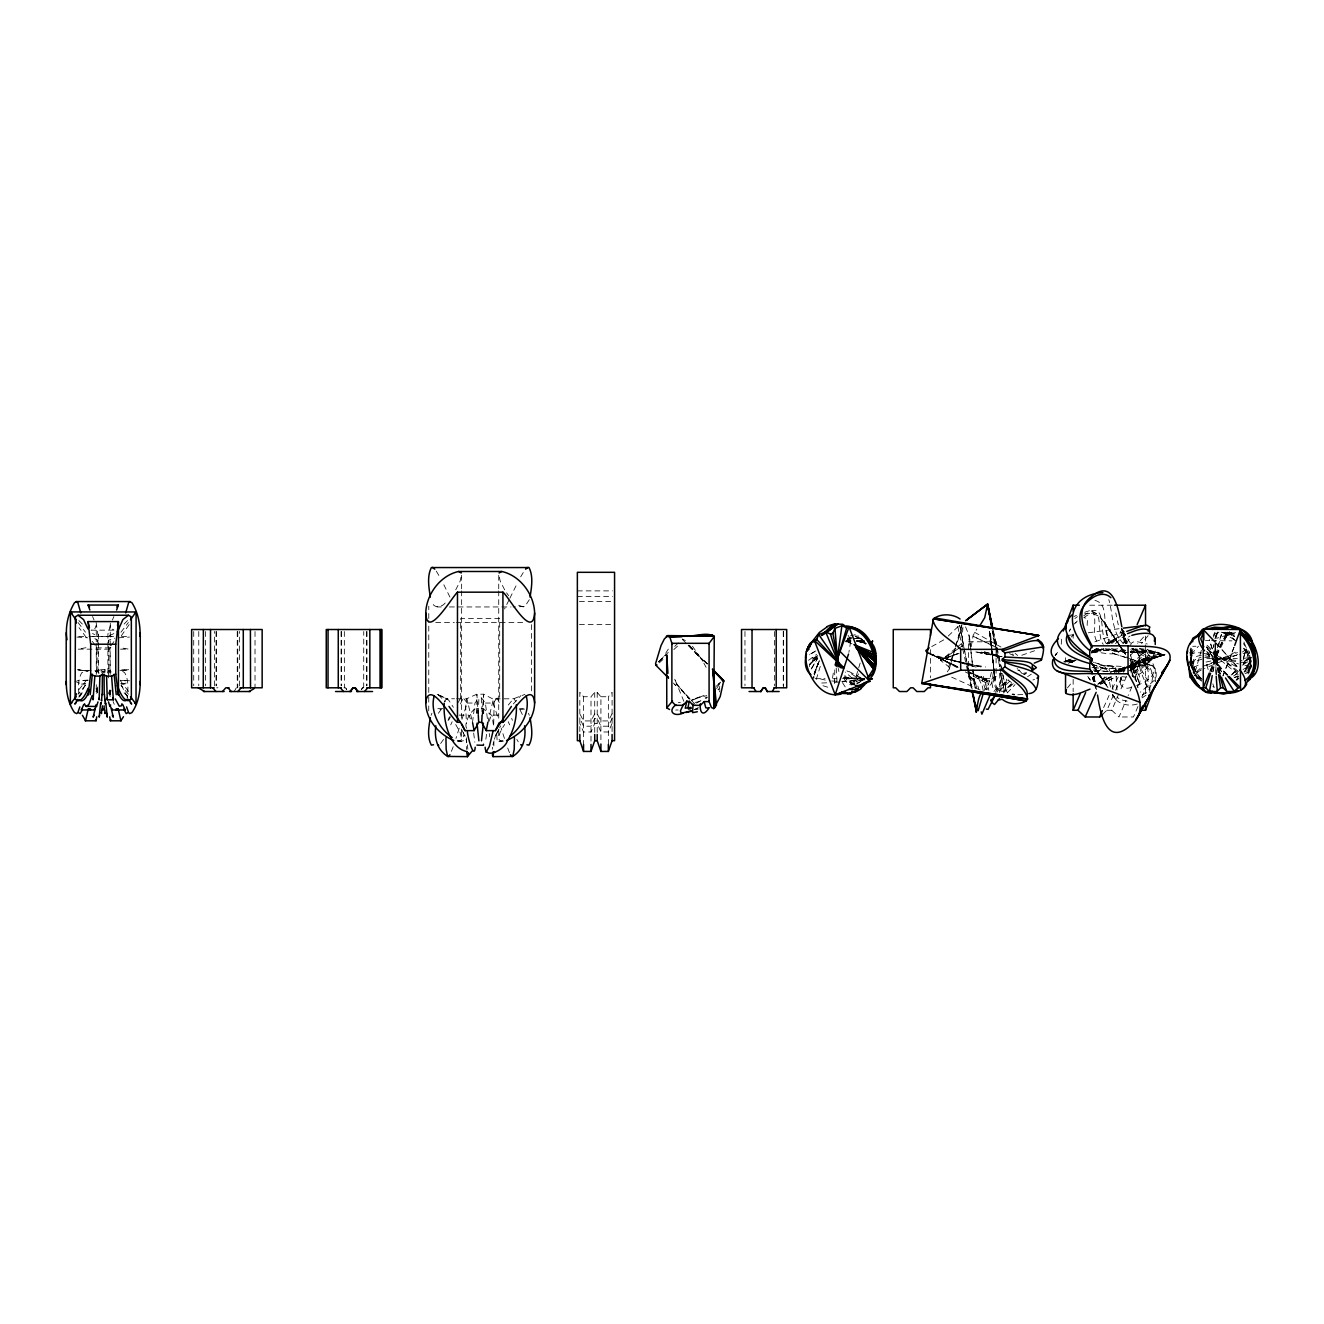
<?xml version="1.0" encoding="UTF-8"?>
<svg xmlns="http://www.w3.org/2000/svg" width="1324" height="1324" viewBox="0 0 1324 1324"><rect width="100%" height="100%" fill="white"/><g stroke="black" fill="none" stroke-linecap="round" stroke-linejoin="round"><path stroke-width="0.75" stroke-dasharray="5 3.75" d="M110.173 674.479L110.19 647.899M110.19 645.847L110.306 622.495M214.372 685.832L214.372 631.416M239.429 685.898L239.429 631.465M363.703 687.801L363.752 631.515M428.744 710.889L428.761 694.455M428.761 692.402L428.777 620.526M428.777 618.473L428.777 606.144M1191.6 665.989L1191.6 659.782M493.918 740.927L493.802 749.401M809.378 666.667L809.378 664.764L816.676 656.77M812.224 661.95L813.184 658.458L809.411 654.668M466.495 737.782L466.578 749.401M1156.017 677.176C1158.45 661.024 1140.278 662.265 1129.802 660.13M1218.229 672.675L1215.449 647.8M1215.746 640.7L1215.912 669.017M1215.399 651.391L1215.498 645.301M483.69 713.785L483.574 694.19L476.822 694.19L466.677 698.758L465.684 706.685L466.429 723.616M1116.331 672.509L1114.974 666.502L1101.237 665.409L1095.461 669.447M1249.955 655.81L1249.31 661.371L1245.073 669.911M1191.153 648.429L1190.541 666.022M836.205 667.991L837.099 683.267M1061.236 644.225L1061.716 638.118M478.345 713.255L478.891 697.963L481.489 697.963L485.395 703.044L487.877 722.391M492.561 749.218L492.627 747.232M102.709 672.807L102.776 670.871L105.076 672.311M476.971 713.239L477.319 708.654L483.061 708.654L492.114 715.655L493.488 725.42M1244.974 671.88L1249.36 665.36L1250.601 659.799L1244.692 649.439M947.223 671.847L949.258 669.05L955.001 648.528M1131.457 687.123C1125.152 690.466 1117.804 685.832 1120.7 678.616L1120.534 682.274L1120.7 677.259M1215.432 643.712L1216.226 676.117M1116.132 676.25L1117.059 690.731M1201.348 678.649C1194.943 673.684 1187.628 658.392 1201.017 657.565M466.743 728.349C462.01 722.06 478.94 698.178 478.014 714.298M482.085 715.324L483.574 694.19L494.183 699.651L493.67 726.297M1190.739 665.144L1191.219 656.936L1190.028 666.121M1120.7 678.616L1120.567 681.082L1120.948 676.167L1121.709 680.304L1127.287 679.973M503.203 741.39C493.736 741.39 502.11 728.382 504.659 724.493M482.383 714.298L483.061 708.654L483.409 713.239M126.972 700.71C127.683 691.492 129.504 681.264 124.737 672.807L122.669 671.351M850.637 641.594L848.883 652.384M1126.625 667.015L1165.335 654.619L1161.247 654.238C1127.154 642.967 1139.65 672.873 1149.795 690.598M472.519 722.391L474.985 703.044L478.891 697.963M1189.945 662.827L1193.586 645.947M485.858 739.255L486.719 733.082M832.498 678.004L833.872 669.745M834.799 669.812L834.468 684.078M1130.564 645.417C1131.54 638.35 1142.562 643.381 1147.196 643.944M1120.7 679.51L1120.468 681.066L1121.494 676.266M993.348 672.294L991.759 683.002L986.794 689.804M1190.359 665.293L1191.964 655.082L1190.011 664.764M1250.981 657.846L1247.241 673.105M102.709 671.251L101.369 672.311M1155.24 651.06C1151.781 661.818 1141.42 669.348 1131.805 674.611M101.071 671.285C101.6 667.031 108.502 671.02 111.001 671.351M1139.633 648.826C1146.7 650.067 1154.098 658.21 1146.435 664.118M1149.861 657.614C1151.648 667.677 1141.156 673.32 1133.774 677.358M1087.153 625.441L1087.534 618.44L1084.24 617.778M1132.285 648.777C1154.71 655.099 1165.732 676.117 1136.654 685.352M1155.24 668.504L1155.24 681.579C1153.469 667.428 1114.742 639.045 1155.802 652.153L1135.131 648.81M1212.834 671.963L1214.621 661.603M1215.515 657.664L1215.78 656.125M1214.042 664.913L1218.08 644.656L1222.002 633.038M1212.933 671.698L1221.258 634.56M96.768 693.462L97.678 688.314M1149.513 690.085L1148.653 682.505L1138.061 663.821M1250.601 659.799L1244.13 672.377M1216.177 636.695L1216.839 633.319M1251.329 660.875L1248.4 672.278M1215.912 638.416L1217.451 632.442L1215.399 636.496M104.116 672.278L104.91 669.63L105.374 671.285M487.795 722.689L493.422 698.89L513.96 698.758L515.897 701.703M107.906 673.237L107.906 634.097L110.306 625.474L111.448 628.486L113.914 630.009M1250.137 659.848L1250.021 657.349L1249.062 663.787L1244.08 671.93M1214.886 638.913L1217.435 631.73M1250.965 664.019L1249.095 671.93M496.814 734.886L497.112 740.828L501.796 741.473M1139.732 655.347L1139.534 656.323L1136.373 649.753M96.139 622.495L98.092 636.116L92.548 633.567M492.975 744.849L493.571 742.168M1190.144 655.347L1192.328 646.89M1201.348 650.266L1194.728 673.386L1201.795 667.081M109.644 689.986L110.041 697.367M1243.219 659.948L1246.099 648.926M1006.703 679.063C1005.545 683.697 1003.311 690.946 1009.169 693.329M971.187 646.824L973.256 635.139L976.88 628.999M461.646 730.517L461.298 740.083L457.177 741.39M488.937 721.53L491.469 715.126L499.231 715.126M110.62 689.986L110.306 694.289M97.529 641.428L97.86 640.237L94.865 638.664M1243.468 657.515L1245.106 652.285M949.258 669.05L955.299 647.916M955.845 645.996L961.869 624.845M444.5 701.703L446.42 698.758L454.529 698.758M955.58 646.559L961.853 624.895M719.809 686.428L718.7 689.854M1138.623 685.567C1142.364 678.682 1138.541 669.63 1130.233 669.596M816.246 679.46L820.946 664.085M853.583 684.574L860.633 661.504M991.411 672.162L988.581 684.16L984.262 690.416M1148.901 689.721C1157.59 672.956 1149.778 658.574 1130.845 662.811M459.196 728.167L455.952 738.428M461.96 719.329L467.19 703.044L463.284 697.963L460.686 697.963L458.22 702.432M78.894 697.235L85.199 684.971M996.095 668.289L996.095 676.432L994.258 676.432L991.262 679.758L993.48 691.194M814.525 674.131L817.835 664.267L813.962 673.982M1213.363 637.158L1215.035 633.6L1218.312 631.912M494.365 739.255L496.5 733.082M814.26 675.074L819.291 660.378M1211.129 671.582L1220.447 645.053L1227.596 632.508M1211.245 671.4L1221.125 643.878L1226.703 633.104M448.025 720.339L449.498 716.731M1213.281 635.537L1214.969 632.243M949.308 668.223L948.696 666.667L954.819 649.257M957.533 641.528L962.995 626.053L962.002 641.677L963.011 647.271M816.577 667.875L819.473 659.981M97.761 687.007L96.139 691.525L95.825 689.986M1216.673 655.496L1228.655 632.409M1234.067 647.155L1222.979 676.018M453.205 746.703L450.905 752.694M1134.85 679.278L1137.73 666.684L1130.001 665.575M1244.626 654.023L1246.91 648.131M1236.798 679.708L1238.122 676.067M1233.935 647.37L1222.962 675.554M719.362 691.823L719.842 690.499M529.319 599.706L524.883 606.475L513.067 606.955M1141.867 696.904C1149.513 682.87 1155.091 655.562 1130.348 667.726M1250.27 668.934L1251.279 666.32M817.653 665.012L818.315 663.307M818.629 662.447L817.222 666.022L819.473 660.56M1123.116 671.649L1124.721 666.584L1107.543 665.658L1110.422 672.542M814.442 672.774L819.059 661.537M1209.937 671.318L1221.373 644.391L1229.632 631.846M497.576 732.503L498.618 729.938M1210.053 671.136L1217.385 653.543M431.061 715.357L431.922 713.239M112.408 620.062L113.881 616.487M108.154 694.008L109.627 690.499M1102.594 714.298L1106.93 710.276L1113.55 694.835M1131.888 686.709L1128.147 695.547M1106.93 710.276L1111.763 710.276L1118.201 695.199M1217.186 654.073L1218.014 652.12M1111.763 710.276L1118.995 716.979L1126.045 700.446M1137.961 706.503L1133.476 716.979L1118.995 716.979M1103.637 707.579L1109.065 695.448M1251.048 665.36L1249.558 668.372L1250.948 665.178M856.131 682.108L858.597 676.448M612.085 723.516L608.361 731.99L600.914 731.99L597.207 723.516L594.724 723.516L591.001 731.99L583.553 731.99L579.829 723.516M1126.575 676.299L1120.154 690.764M1137.961 660.974L1140.411 658.045L1144.995 656.207L1161.247 654.238L1158.483 652.6L1130.183 651.259M1248.052 674.032L1249.773 670.242M1115.586 690.317L1120.931 678.848M450.706 724.873L452.163 721.729M1123 643.464L1125.781 638.78L1130.067 636M1242.988 664.532L1249.806 651.573M612.085 718.419L608.361 726.197L600.914 726.197L597.207 718.419L594.724 718.419L591.001 726.197L583.553 726.197L579.829 718.419M460.438 703.921L463.284 697.963M1249.558 668.372L1251.213 664.929M362.412 687.801L361.502 689.655L362.412 687.801L364.183 687.801M509.889 598.2L516.559 584.745M1112.16 688.894L1118.184 677.094M508.995 600.037L504.543 608.974M96.453 672.807L97.43 670.871L99.664 673.933M438.36 713.239L441.471 709.101M1248.615 670.093L1250.965 665.442M1217.451 632.442L1216.425 634.461L1217.898 631.713M498.999 729.044L495.358 736.21L500.637 725.866M612.085 713.768L608.361 720.935L600.914 720.935L597.207 713.768L594.724 713.768L591.001 720.935L583.553 720.935L579.829 713.768M448.687 720.14L450.491 716.747M1251.312 666.733L1248.813 671.301L1250.551 668.124M1069.444 630.952L1070.553 628.933L1069.08 631.482M129.156 624.614L120.203 637.407M520.68 576.834L524.122 571.124M1055.145 655.661L1056.42 653.427L1054.947 655.943M811.711 668.14L817.239 658.922M455.721 589.825L460.14 581.17L461.646 574.434L461.646 588.816M1251.064 665.823L1247.605 671.781L1251.114 665.773L1248.979 655.777L1243.964 642.008M234.133 691.525L236.317 687.801M811.248 669.034L817.835 658.045M858.631 673.916L851.431 684.889M1101.154 682.87L1103.488 678.898M443.54 739.437L439.733 744.767M1124.39 669.133L1123.05 671.384L1125.632 667.279L1123.745 670.391M1009.517 681.479L998.164 691.922C995.499 687.785 991.808 681.33 994.258 676.432M1121.296 671.549L1125.88 666.204M508.3 705.047L513.249 698.89L524.916 694.405M716.598 688.563L719.826 683.598M668.306 649.108L664.681 654.817M995.267 692.303L999.885 686.411L1008.226 679.924M1092.962 679.03L1095.246 675.488M996.906 692.171L1001.738 685.981L1008.855 680.519M1126.608 643.067L1129.14 639.244M1194.463 675.687L1201.513 668.703M663.423 656.737L658.756 663.142M1123.53 672.244L1125.036 670.159M111.017 645.698L114.112 641.329M1235.689 674.876L1237.973 671.632M79.589 696.821L81.409 694.273M1067.409 687.967L1072.39 681.744M1148.107 635.669L1141.553 643.464M79.01 689.506L86.259 680.486M1055.791 654.834L1057.628 652.384M1190.144 664.747L1194.546 660.113M1130.729 652.037L1132.219 650.084M120.98 632.193L128.395 622.512M485.395 703.044L493.19 703.044L497.096 697.963L499.694 697.963L499.694 618.507L460.686 618.507L460.686 697.963M1003.377 692.982L1013.241 683.697M513.315 703.938L520.944 695.563M1216.21 634.544L1218.891 632.144M1131.722 648.644L1130.779 649.521M1242.706 665.376L1249.244 657.896L1244.858 661.57M85.481 685.302L78.05 694.273M1097.431 672.476L1104.828 665.691L1113.981 666.518L1109.595 670.176M1007.233 692.932L1015.045 684.624M1115.47 643.563L1125.665 634.544M591.001 741.109L591.001 696.738L594.724 692.402L597.207 692.402L600.914 696.738L600.914 744.386M608.361 744.386L608.361 696.738L612.085 692.402L612.085 734.472M1130.299 655.529L1135.529 649.786M1143.588 637.043L1137.73 643.63M862.867 678.947L859.971 681.694M809.626 664.516L811.281 662.877M1232.396 674.214L1237.063 669.083L1232.33 673.899M1191.319 654.221L1198.468 646.211M109.826 671.251L107.724 672.261L109.081 670.788L109.991 670.788L108.303 672.791M1104.961 676.779L1098.126 683.863M817.504 656.009L809.444 664.698L818.017 656.687M1151.45 658.326L1142.678 666.088L1130.762 673.701M716.185 686.378L721.63 681.264L718.138 684.475M124.108 624.067L127.567 620.526M1011.437 683.614L1003.278 691.773L1012.579 683.399M706.172 697.98L707.033 697.136M968.523 666.253L968.523 641.792L969.532 637.622M1111.68 643.63L1124.721 632.524M1075.353 622.909L1077.306 620.989M813.184 660.99L817.04 657.598M1121.908 649.025C1114.974 658.409 1102.247 651.011 1092.846 652.6M108.585 677.871L108.585 640.237L114.708 638.185M658.442 661.934L668.388 652.269M1147.759 649.207L1130.415 664.681M1236.086 680.155L1238.486 677.838M658.541 661.884L665.889 654.834M674.694 646.377L679.096 642.157M948.282 636.033L958.741 625.888M78.877 696.093L82.353 692.833M1231.088 675.091L1236.186 670.391M1249.492 659.203L1251.544 657.267M1154.197 680.453L1140.361 692.171M814.376 659.915L811.711 662.43L816.13 658.342M659.269 662.861L663.638 658.872M673.833 649.538L678.202 645.533M993.96 691.459L1000.53 683.333L1000.116 673.171M705.791 698.559L707.082 697.384M1236.831 680.205L1238.966 678.318M1071.182 637.01L1073.516 634.941M1249.724 657.399L1243.848 662.447M1031.346 674.148L1027.59 676.696M1249.244 657.896L1245.818 660.792L1249.889 658.541L1246.877 660.428L1240.737 660.709M996.095 676.432C992.288 681.33 998.445 695.067 1005.181 690.334M955.928 648.148L940.702 660.527L948.696 666.667M957.451 646.906L962.018 643.199M445.178 603.016C441.637 607.551 433.726 608.692 431.922 601.99M968.523 668.289L968.523 676.432L973.123 678.649L978.635 678.649L981.398 676.432L985.983 678.649L991.494 678.649M1146.005 695.216L1142.099 697.897M816.362 656.092L813.25 658.409L817.322 655.43M1074.856 618.556L1077.422 616.653M1073.698 624.283L1076.197 622.429M1132.401 649.041L1147.411 652.98L1165.335 654.619L1151.102 656.439L1143.39 658.822L1139.633 661.619L1138.723 666.204L1129.72 670.457M808.55 660.295L816.61 654.437M1076.329 659.981L1069.842 663.059M1233.587 675.985L1236.815 673.668M98.141 672.791L98.77 672.344C94.136 669.315 86.308 669.828 81.707 672.807C77.471 680.205 78.513 689.159 79.159 697.334M943.714 639.873L931.682 646.608M1190.144 654.834L1195.291 652.583L1201.778 652.931M1243.534 664.367L1248.88 661.173L1250.485 662.348M1158.632 652.5L1160.9 654.238L1165.335 654.619M113.897 633.567L108.353 636.116L107.906 634.097M1242.409 652.004L1246.38 649.422M955.763 650.183L940.702 660.527L962.432 645.864L957.434 649.108M1083.744 615.826C1108.469 596.81 1097.894 633.319 1106.665 644.192M858.796 682.688L857.125 683.697M1083.843 617.629C1106.699 600.831 1095.163 634.759 1103.289 644.374M696.606 703.094L701.604 700.065M1243.087 669.481L1250.717 665.343M1193.669 667.395L1201.182 663.638M859.177 682.241L856.794 683.432M815.816 650.928L809.494 654.619L814.492 651.739M1111.283 676.812L1096.884 684.889L1111.2 676.862M1120.286 671.764L1125.681 668.736L1120.137 671.847M1127.469 667.726L1141.867 659.65M1127.303 667.842L1143.39 658.822L1127.502 667.462M1146.7 692.684L1141.503 695.315M705.162 697.996L706.917 697.036M1092.565 651.226L1097.811 648.313M1106.55 643.481L1118.797 636.695L1106.136 643.63M1091.671 651.557L1097.1 648.578M1109.86 677.061L1099.268 682.82L1109.926 677.276M1118.681 672.261L1125.748 668.421M1196.631 672.427L1204.956 668.256M717.922 689.49L719.908 688.943M1023.949 674.661L1025.405 673.899M1091.473 652.02L1096.851 649.174M1120.601 671.715L1149.033 656.903L1127.022 667.379M1207.074 665.31L1237.592 651.209M1075.022 659.915L1067.789 663.589L1074.989 660.08M1093.078 650.713L1096.686 648.859M1023.833 674.512L1026.514 673.171M694.421 709.664L697.516 708.092M1203.019 666.336L1237.477 652.517M694.901 709.432L698.493 707.661M1098.341 648.661L1092.962 651.292L1098.606 648.959M1109.131 643.398L1114.527 640.75L1107.228 644.143M96.619 671.251L97.43 670.871L95.444 671.351M1106.847 676.978L1103.173 678.716L1106.914 677.11M1117.853 671.748L1125.185 668.256M1100.873 684.045L1115.288 677.243M1100.211 684.26L1116.728 676.514M1129.554 670.507L1138.723 666.204M1237.725 654.519L1206.66 667.544M1068.998 661.884L1072.639 660.196M1092.664 650.895L1098.126 648.363M718.899 683.896L719.908 683.681M691.327 700.644L706.569 694.339M1073.996 616.521L1076.462 615.395M110.835 647.386L109.909 647.8L109.909 670.871L111.017 672.807M1109.429 648.71L1101.899 650.862L1092.267 651.027M1093.194 670.06L1111.15 671.963L1165.07 654.569M1084.704 612.234L1090.331 610.43L1096.603 613.542M121.278 684.061L128.279 682.638M1069.08 662.017L1072.788 660.428M1093.161 651.623L1100.575 648.429M1118.101 672.294L1125.566 669.083M1127.436 668.272L1157.275 655.43L1127.369 667.015M95.609 671.251L96.536 670.871L96.536 647.8L95.609 647.386M699.866 696.854L692.684 699.519M1070.586 660.395L1066.846 661.934L1070.57 660.626M1234.183 677.574L1237.99 676.051L1236.335 676.68M1092.979 651.904L1100.443 649.008M1114.278 672.079L1125.499 667.743M1235.573 632.508L1216.839 638.251M1021.797 655.264L1034.574 650.746M1067.988 661.752L1071.695 660.345M503.054 740.48L498.916 741.473M957.517 653.692L940.752 659.898L957.881 653.526M1065.357 661.752L1071.149 659.617M1092.399 651.789L1100.128 648.942M1125.135 667.908L1114.196 670.738L1125.417 667.296M1127.072 667.197L1161.959 654.37L1164.392 654.519L1127.369 666.667M1092.879 652.583L1104.017 648.926M1114.477 672.211L1164.557 654.718L1137.746 663.556L1162.373 654.9M695.232 698.642L706.768 695.613M696.126 709.78L698.178 709.035M1065.34 661.917L1071.116 659.882M1092.317 652.384L1101.949 648.992L1092.35 652.087M519.521 709.465L524.883 709.101M691.873 699.8L693.511 699.221M1094.915 641.792L1125.83 630.985M1032.935 679.99L1034.541 679.427M1125.334 667.164L1117.621 669.861L1124.953 669.166L1091.952 667.594M1127.254 666.485L1161.959 654.37L1149.083 652.633L1139.252 649.521M959.139 653.411L943.482 658.789L930.209 654.039M1065.059 661.768L1070.802 659.799M1091.87 652.583L1102.511 649.472M1117.605 648.81L1100.194 651.06M1071.215 659.137L1063.536 661.702L1071.083 659.385M1064.926 661.917L1070.62 660.031M1091.456 653.096L1100.923 649.935L1093.161 652.451M1247.853 652.153L1239.281 654.668M1064.049 661.884L1069.875 659.997M1063.966 661.917L1071.679 659.435M1094.832 670.192L1111.15 671.963L1124.49 667.66M1126.41 667.031L1164.557 654.718M1064.827 661.272L1070.636 659.418M1091.903 652.616L1103.504 648.909L1092.085 652.6L1097.613 650.614L1092.515 651.011M1111.15 671.963L1124.688 667.627M1136.207 666.104L1129.984 669.812L1140.676 665.178L1132.268 668.09L1140.494 665.641L1134.42 666.783L1144.78 665.161L1132.814 665.939M1244.99 673.552L1247.969 672.675M1026.398 672.592L1022.856 673.502M1206.032 662.066L1237.559 655.049M1125.946 677.11L1121.776 676.647M96.437 670.937L101.534 669.63L102.329 672.278M85.994 647.717L77.802 649.157L112.375 649.157M847.641 638.698L851.034 637.903M850.438 635.851L856.496 634.461M119.938 670.407L128.643 669.63L120.451 670.937M1137.217 704.037C1128.131 706.817 1116.695 704.186 1112.59 694.819L1116.132 699.866L1112.822 694.885M695.166 702.415L701.108 701.223M1234.68 677.309L1238.288 676.547M1017.891 670.523L1019.794 670.126M1130.547 652.087L1133.658 650.945L1133.212 649.323M1202.043 659.12L1191.749 662.645L1190.938 648.429M458.584 741.473L463.284 740.828L463.582 734.886M854.642 684.673L850.786 684.789A15.11 9.202 82.4 0 1 845.821 681.397L844.348 679.311M111.348 690.847L109.462 691.575L111.183 696.54M1067.823 635.47L1073.963 634.659M1088.311 632.773L1119.061 628.718M1201.298 655.728C1194.993 654.884 1191.004 660.99 1193.553 666.551L1192.907 661.917L1193.205 664.466M77.951 669.994L88.294 670.937L77.802 669.63L85.994 670.937M74.889 681.215L81.426 684.061L85.712 683.581M864.373 679.891L841.849 681.364M1130.249 652.649L1137.515 651.425L1132.798 648.727M121.742 669.994L128.494 669.994M862.983 679.973L842.097 681.86M1243.468 658.442L1250.419 657.349L1251.014 661.09M1125.698 650.862L1103.107 650.398L1095.461 649.008M847.708 639.062L851.431 638.731M1133.443 652.533L1146.7 651.226L1145.591 650.216L1157.805 652.302M853.285 638.582L859.177 638.118M1022.74 694.587L1016.369 694.769M88.294 680.238L80.45 680.784M118.796 637.804L129.487 637.076M834.484 682.39L840.277 681.992M87.649 680.122L76.957 680.784M1084.67 613.36L1092.945 613.657L1099.863 616.653L1118.234 643.083M847.559 638.118L852.275 637.82M1131.921 652.616L1138.11 652.252M826.706 682.82L818.447 683.184M1124.953 669.166L1092.548 667.793M1206.826 658.657L1237.278 658.624M1109.131 650.432L1105.143 650.498M1142.777 651.971L1137.084 651.971M1094.948 600.401C1111.697 604.605 1099.383 631.184 1111.167 641.892M1192.725 646.311L1195.986 646.244M675.703 710.028L678.186 709.995M855.139 638.532L861.279 638.449M577.363 590.885L612.499 590.885M577.363 596.412L612.499 596.412M579.416 601.427L612.499 601.427M1089.702 605.2L1114.51 605.2M437.036 606.955L441.157 606.955M449.366 606.955L511.014 606.955M435.728 622.594L454.347 622.594M456.416 622.594L524.652 622.594M579.416 624.531L612.499 624.531M113.384 630.158L91.042 630.158L94.997 628.486L96.255 625.408L96.255 641.759M92.895 636.397L113.566 636.397M78.712 636.612L86.888 636.612M88.923 636.612L113.434 636.612M121.609 636.612L129.785 636.612M968.523 641.792L996.095 641.792L996.095 666.253M96.453 647.883L109.991 647.883M120.517 649.157L128.643 649.157L120.451 647.717M81.426 684.061L85.166 684.061M216.706 687.801L217.93 687.801M343.942 687.801L345.68 687.801L346.59 689.655L345.68 687.801M579.829 731.56L579.829 692.402L583.553 696.738L591.001 696.738M600.914 696.738L608.361 696.738M456.548 698.758L466.975 698.89L472.585 722.689M467.19 703.044L474.985 703.044M442.795 708.654L437.036 708.654L440.875 709.465M519.505 708.654L523.344 708.654M459.196 715.126L468.928 715.126L471.443 721.53M855.105 636.066L858.813 636.083M846.003 640.882L854.245 640.915M844.133 678.037L864.539 678.782L843.934 677.871L863.596 679.229M815.121 678.666L825.018 678.699M832.928 678.716L836.884 678.716M844.795 678.749L864.589 678.782L844.762 678.699M856.28 640.915L864.423 640.948M845.953 641.048L854.311 641.048M856.33 641.064L864.357 641.147M846.069 640.998L850.19 641.263L845.804 641.13M1105.358 648.594L1116.347 651.573L1125.946 652.418M864.324 678.798L844.083 678.02M854.841 683.896L850.273 682.952L854.394 685.071M1205.502 640.568L1209.573 640.617M1211.609 640.634L1231.982 640.866M1197.26 678.55L1201.331 678.6M1204.741 657.3L1236.798 660.411M1196.896 678.434L1201 678.484M858.25 641.379L864.307 641.478M845.986 641.279L850.041 641.346M858.134 641.478L864.208 641.577L858.25 641.461M844.464 678.451L863.893 678.782M842.527 678.401L864.109 678.997M847.194 640.187L850.256 640.286M863.893 678.931L856.363 677.127L846.913 670.805M845.573 641.792L851.646 642.041M859.756 642.355L865.846 642.603M1124.142 652.418L1128.429 652.616M1157.673 654.122L1163.349 654.47M129.487 680.784L120.451 680.238M831.704 680.966L836.751 681.264M843.355 677.325L864.671 678.699M76.957 637.076L87.649 637.804M121.014 680.453L129.702 681.082M461.464 741.473L457.326 740.48M523.344 606.955L517.403 604.787M853.897 683.962L852.97 683.879A15.11 9.202 77.4 0 1 847.708 680.95L844.464 676.581M1117.886 651.06L1109.313 649.836M1095.064 651.143L1091.803 650.779M1249.806 666.187L1242.839 665.095M86.275 670.937L87.616 671.053M1240.588 662.364L1248.747 662.116L1249.889 661.024L1250.005 655.628M847.112 639.641L850.289 639.955M856.794 637.854L861.014 638.284M1205.022 655.794L1236.682 661.735M120.732 683.581L125.019 684.061M1127.138 701.207L1120.286 699.535L1116.926 697.069M678.269 702.332L680.337 702.581M1124.523 652.335L1111.184 648.396M1094.617 671.4L1098.672 671.963M1094.849 671.384L1098.837 671.947M858.713 641.263L856.876 640.981L864.837 643.083L857.935 641.13M1221.142 632.193L1235.491 635.272M855.238 636.447L861.411 638.813L865.714 643.878M825.266 680.089L817.918 678.302M976.913 652.202L1001.043 656.886M957.55 661.52L941.695 657.664L976.318 667.164L930.623 654.089M959.586 661.917L985.668 666.998M977.774 652.236L1001.407 656.903M446.42 698.758L448.836 700.313L453.354 707.264M975.805 651.888L1001.424 657.052M1230.708 632.673L1234.365 633.435M1203.202 653.113L1238.486 663.887M981.614 652.169L1001.374 656.621M981.398 652.186L1000.795 656.671M1011.486 682.555L1008.127 680.039M984.411 651.954L1002.169 656.555M984.477 651.954L1000.348 656.042M858.962 641.346L866.343 643.696M685.402 640.568L682.208 638.962M1125.4 650.283L1120.816 648.843M1114.411 651.143L1107.493 648.396M857.24 637.721L861.643 639.409M1142.546 651.938L1137.448 650.63L1152.045 652.715L1140.047 651.226L1135.479 649.488M1107.576 671.384L1104.282 665.624L1093.161 662.166M1224.816 632.442L1234.713 636.53M1225.081 632.16L1234.316 636.199M822.982 685.733L828.907 687.537M1094.716 662.629L1104.282 665.624M1114.278 653.824L1153.039 666.038L1112.839 653.46L1110.124 649.339M1246.149 671.798L1249.343 672.807M1212.867 686.494L1214.042 686.891M860.964 677.805L847.84 670.871M1133.394 648.909L1134.701 649.356M1229.152 632.078L1232.843 633.402M1092.101 664.3L1107.096 669.712L1091.886 664.102M1227.183 633.137L1234.067 636.248M851.994 643.828L848.237 642.322L851.845 644.126M859.425 682.77L854.245 680.172L845.407 672.079M109.909 670.871L110.835 671.251M437.218 694.306L447.942 699.42L437.218 694.306L447.131 698.89M864.671 642.967L866.657 643.861M1229.648 634.064L1232.181 635.189M951.675 677.176L980.985 690.449M929.018 653.559L958.344 666.965L927.081 652.583M969.334 671.98L989.491 681.198L969.3 671.947M1222.648 632.524L1234.597 639.906M996.724 647.535L972.975 636.199L995.3 646.973M1009.517 653.626L1013.174 655.38M930.739 654.321L958.162 667.395M967.298 671.764L989.227 682.224L968.754 672.311M1227.331 632.16L1234.2 635.768M925.956 651.59L957.583 666.915M1208.68 650.713L1238.139 667.826M929.332 652.964L958.063 668.09M965.246 671.88L988.581 684.16M1227.911 632.26L1231.039 633.931M1151.086 660.643L1132.533 648.76M974.497 632.26L1000.944 647.022M1225.064 632.707L1234.183 639.244M1198.551 679.162L1201.894 681.215M96.089 690.996L97.744 692.584L96.917 690.665M1206.743 646.757L1238.437 671.433M1139.6 652.351L1136.687 650.233L1139.749 657.449M438.277 694.769L445.294 701.703M853.351 684.558L844.795 675.472M1091.969 610.645C1098.539 619.417 1090.562 633.137 1097.629 642.554M1238.106 674.578L1206.677 648.528M1232.33 638.234L1234.895 640.137M1233.604 639.161L1235.739 640.75M1017.676 655.479L1015.194 653.427M1207.041 645.251L1238.288 672.989M968.523 676.432L974.1 683.796A27.572 10.609 -80 0 1 974.977 686.544L975.209 688.281L972.958 668.405M1195.224 675.488L1201.762 680.553L1193.255 672.311M1194.976 675.306L1201.182 680.106M996.095 641.792L990.666 634.858L994.903 680.122L990.038 633.054L991.511 647.039M1017.097 668.57L1017.957 669.265M970.36 676.432L975.49 683.532M1018.818 669.994L1022.26 673.734M124.108 692.833L127.567 696.093M973.123 678.649L977.84 686.047A28.135 9.119 -84.2 0 1 978.651 688.861M1192.907 672.029L1199.395 678.418M1227.878 675.273L1207.505 654.288M1227.745 675.074L1206.71 653.096M706.933 663.688L702.812 659.567L706.983 663.787M682.373 639.393L686.726 643.762M688.182 645.218L702.68 659.782L688.629 645.516M1123.265 643.381C1111.597 631.862 1113.12 614.22 1108.8 599.557M686.676 695.663L691.674 700.76M78.877 620.526L82.353 624.067M707.264 663.804L703.143 659.584L707.281 664.003M695.117 704.368L676.547 684.376L689.291 699.072M688.629 645.632L702.696 660.179L689.357 645.897M1200.272 677.474L1202.225 679.526M1216.127 643.199L1236.864 666.138M673.403 683.068L675.77 685.584L673.237 682.853M1216.243 643.414L1237.659 667.412M689.407 646.062L702.829 660.726L689.423 645.218M1244.246 648.429L1249.657 655.91M1200.802 678.202L1196.946 673.502M1226.686 675.008L1206.694 651.243M1147.329 656.853L1149.861 661.967M1226.57 674.826L1207.736 652.451M120.203 680.486L129.156 692.32M1013.505 655.231L1012.628 653.973M1243.253 648.181L1246.811 652.649M128.395 694.273L120.98 685.302M676.183 683.118L689.01 698.658M86.259 637.407L79.01 627.659M1130.332 643.034L1123.745 632.227M1243.319 643.497L1247.936 649.736M1088.709 677.805L1090.513 680.139M845.225 686.924L842.246 682.34M78.05 622.512L85.481 632.193M1126.956 643.199L1122.487 636.496L1119.442 628.834M520.1 710.061L522.781 715.357M978.635 678.649L981.994 685.22M506.562 592.804L508.615 595.668M92.332 641.329L95.427 645.698M692.485 646.294L703.094 661.437M1089.453 661.123L1096.421 671.235M1097.579 672.906L1106.864 686.395M1120.832 647.022L1102.925 619.93M1121.958 648.661L1125.317 653.576M1099.863 616.653L1120.17 646.393M1121.296 648.048L1125.814 654.652L1119.326 644.738M1092.383 664.681L1096.851 671.301M1097.977 672.973L1106.897 686.229L1090.463 660.908M1120.998 647.734L1105.126 624.084L1108.999 643.514M1122.123 649.422L1127.8 657.879M1098.44 673.32L1107.294 686.593L1098.357 673.304M965.56 626.864L969.135 635.719M848.088 635.354L850.521 639.012M1118.78 644.159L1104.117 621.916L1118.432 643.745M1119.905 645.88L1125.549 654.437M1097.811 672.228L1089.917 660.262L1097.828 672.311M1107.956 687.636L1098.937 673.949L1106.864 686.08M1119.525 645.417L1125.036 653.808M1114.775 698.129L1112.508 694.686L1114.775 698.129L1113.6 696.192M121.245 684.971L127.551 697.235M1221.489 671.781L1206.677 647.122L1221.34 671.433M1191.269 667.329L1195.324 673.684L1189.631 662.811M436.275 571.124L439.7 576.834M865.383 643.679L864.208 641.826L865.879 644.507M455.721 724.493L460.14 732.503L461.646 738.742M1225.776 653.99L1226.289 654.834M1087.782 676.415L1089.884 679.907M516.84 739.437L518.263 741.804M504.659 589.825L500.257 581.17L498.734 574.434L498.734 588.816M981.398 676.432L985.271 689.44M96.089 688.728L97.546 691.989M703.872 663.175L706.106 667.313M463.268 732.768L465.022 736.21L463.88 733.082M461.381 729.044L465.022 736.21M1195.837 671.251L1193.073 664.019M1190.276 664.234L1193.735 671.102L1190.259 662.463M443.838 584.745L450.491 598.2M109.015 670.871L109.991 672.807M497.096 697.963L499.959 703.921M508.217 721.729L509.674 724.873M983.236 676.432L985.337 682.257M92.564 616.487L94.037 620.062M683.879 701.323L674.313 678.136L675.29 680.602M528.458 713.239L529.319 715.357M509.475 752.694L507.191 746.703M1197.045 678.649L1191.964 663.357L1189.846 652.351M113.103 701.488L114.245 704.368M1189.664 661.123L1192.527 668.421L1190.127 649.637M1220.298 673.999L1209.673 641.263M1220.248 673.734L1209.408 639.542M511.676 718.32L512.371 720.339M1248.681 650.597L1249.525 653.146M1206.611 664.747L1209.11 672.393M1212.867 683.863L1214.108 687.686M493.19 703.044L497.46 716.251M504.427 738.428L501.2 728.167M1122.769 629.926L1126.889 643.315M1126.873 643.199L1122.752 629.761L1126.343 643.613M1249.029 651.805L1249.393 653.013M1193.056 670.225L1194.116 673.833M1092.598 677.789L1093.723 681.744M1094.286 683.714L1095.974 689.622M1092.317 677.176L1093.409 681.049M466.015 739.255L466.826 742.168M108.585 640.237L108.916 641.428M1122.57 629.959L1126.277 643.861M1130.514 659.766L1137.928 687.57L1130.564 659.6M1113.037 689.754L1110.886 676.498M1219.371 672.94L1213.396 645.88M1219.487 673.237L1213.33 644.507M1117.357 620.807L1118.3 624.829M1122.686 631.515L1125.466 643.431M1130.564 665.244L1133.344 677.143M96.801 689.986L97.182 691.591M1122.769 631.465L1125.532 643.381M1130.133 663.241L1133.361 677.143M1121.676 628.652L1125.251 644.573M1130.166 666.452L1132.401 676.399M1093.823 676.713L1096.057 686.643M1093.641 676.432L1095.875 686.428M1122.189 629.827L1125.35 644.01M1130.282 666.154L1132.533 676.25M1093.624 676.73L1094.965 682.77M1095.428 684.773L1096.769 690.814M993.215 631.25L1002.102 671.516M1002.549 673.519L1006.108 689.622L1001.805 669.762M957.798 626.649L962.234 646.774M962.68 648.793L971.568 689.059M1121.544 628.586L1125.036 644.474M1130.282 668.289L1131.59 674.247M1094.021 676.763L1096.206 686.693M999.885 673.204L999.653 692.518M993.182 630.009L1001.358 667.776M985.983 678.649L988.829 690.301M1110.455 687.106L1108.734 677.54M1115.768 612.929L1116.529 616.818M972.147 689.225L959.652 625.276L971.7 687.851M1000.034 668.719L1004.32 690.913L1000.05 668.703M976.549 687.851L976.251 686.295A27.456 9.748 -81.2 0 0 975.523 683.416M985.9 684.822L986.86 690.218M838.307 668.471L838.886 671.549M983.219 690.847L982.656 687.801A27.456 6.173 -88.8 0 0 981.978 685.286M992.173 630.423L995.3 648.628M103.735 671.251L103.735 672.807M1218.312 672.973L1214.72 643.812M473.661 733.082L474.836 742.168M467.405 744.849L467.835 749.218M109.677 693.462L110.14 696.639M489.268 733.513L489.681 736.789M1000.779 691.227L1001.573 673.37M968.903 634.792L975.242 687.983M989.359 631.416L995.251 681.794L989.508 630.952L991.279 646.973M970.674 648.545L972.726 666.419M991.511 648.975L995.069 681.033L991.726 649.041M970.376 646.608L969.334 636.579L970.459 646.526L969.648 638.499M1215.333 653.278L1214.654 645.185M478.295 715.324L476.888 694.306L476.69 713.785M1215.862 669.381L1216.111 674.561M1190.839 647.949L1191.435 664.913M481.489 697.963L482.052 713.255M1215.266 649.025L1215.3 652.418M531.619 624.63L531.636 692.402M344.323 631.515L344.389 687.801M205.386 631.515L205.419 685.782M96.255 643.812L96.271 674.479M96.288 684.69L96.288 692.882M1149.861 688.132L1149.861 692.485M1145.541 636.099L1145.541 695.861M1073.152 634.047L1073.152 638.168M1073.152 679.378L1073.152 691.74M1065.539 657.747L1065.539 661.834M930.474 649.604L930.474 677.756M783.626 631.515L783.626 687.801M783.262 631.515L783.262 685.782M774.474 631.515L774.474 685.782M744.965 631.515L744.965 685.782M597.207 692.402L597.207 734.472M594.724 692.402L594.724 734.472M583.553 696.738L583.553 744.386M498.734 590.868L498.734 718.204M498.734 730.517L498.734 738.742M461.646 590.868L461.646 718.204M366.996 631.515L366.996 685.782M366.467 631.515L366.467 685.782M341.625 631.515L341.625 685.782M341.079 631.515L341.079 685.782M255.019 631.515L255.019 687.801M237.757 631.515L237.757 687.801M237.244 631.515L237.244 687.801M216.54 631.515L216.54 685.782M216.027 631.515L216.027 685.782M198.766 631.515L198.766 685.782M193.718 631.515L193.718 685.782M98.539 634.097L98.539 673.237M97.86 640.237L97.86 673.916M863.182 679.047A41.209 26.05 69.4 0 1 861.626 680.569M863.016 679.212A41.209 26.05 74.5 0 1 859.723 682.241M985.321 682.406A26.331 3.227 86.9 0 1 985.884 685.005M969.4 636.314A23.964 2.267 68.6 0 1 969.731 638.085M990.567 635.09A28.317 11.271 -80.2 0 1 989.359 631.184M1075.386 660.461L1071.778 662.447L1075.353 660.544M1116.546 638.731L1107.592 643.481L1116.546 638.731M864.39 640.948L858.266 640.932L864.423 640.899M981.051 666.965L943.069 658.193L980.952 666.882M863.182 640.634L861.411 638.813L864.539 642.14L863.182 640.634M1097.331 671.665L1089.586 660.064L1097.265 671.649M1139.252 683.482L1130.415 654.784L1139.252 683.482M995.764 646.542L992.652 630.406L995.78 646.493M999.653 666.717L996.144 648.561L999.67 666.684M974.398 684.69L972.71 668.653L974.398 684.69"/><path stroke-width="1.5" d="M328.021 687.801L328.054 629.512M203.267 687.801L203.366 629.512M1028.814 693.577C1037.966 693.114 1037.999 683.002 1038.479 675.935C1028.781 666.882 1013.042 667.776 1002.318 660.477L1002.318 659.087L1004.982 657.002L1040.796 658.889A4.27 1.44 -5.7 0 1 1041.045 660.295L1034.243 663.125M117.472 691.641L118.432 695.133L115.767 674.197L111.597 676.101L106.565 676.101L102.395 674.197L102.229 694.637M111.597 676.101L113.368 699.817L107.277 699.817L106.565 676.101M140.129 681.33C140.344 692.154 138.159 703.541 131.953 712.577L129.735 713.586L128.56 712.461L126.608 706.9M485.163 747.232C485.13 760.406 505.685 748.722 507.34 740.811C514.126 730.219 516.989 717.31 516.343 704.798M445.94 737.782L446.155 749.401L447.644 756.434L467.306 756.633M534.631 613.078C532.546 640.915 508.3 595.717 502.921 592.176L457.475 592.176C452.047 596.925 425.55 642.686 425.848 610.96C427.338 593.053 440.809 575.41 458.584 571.488L501.796 571.488C520.249 575.609 534.118 594.377 534.631 613.078L534.631 702.994C534.217 719.809 521.689 734.307 506.579 740.48M669.563 709.532L666.783 707.86L666.684 654.801L667.941 673.271M691.31 635.917C698.592 635.487 707.943 632.16 714.281 636.513L713.768 708.605L711.402 707.513L708.87 700.975M453.818 740.48C438.161 734.125 425.203 718.651 425.782 701.174C430.565 679.609 451.302 718.932 457.475 722.325L460.504 722.325L465.038 730.633L474.141 730.633L478.676 722.325L478.295 715.324M131.308 619.301L131.01 616.67L128.428 615.246L78.017 615.246L75.435 616.67L75.104 698.592C79.837 705.924 86.722 692.766 87.98 688.331M75.104 698.592L76.428 693.726M101.6 710.111L101.451 713.586L101.303 712.577M102.329 705.824L102.213 710.409L102.312 708.704M102.395 674.197L99.879 676.101L99.168 699.817L99.317 697.88M118.448 694.554L118.432 621.585L88.013 621.585L90.677 644.209L90.677 674.197L88.013 695.133L89.436 689.539M102.014 694.306L101.551 700.992L101.369 699.668M483.376 723.169L481.489 740.828M709.283 707.628C702.812 717.774 699.552 711.898 700.28 704.103M105.076 699.668L104.977 700.876L104.431 694.306M511.395 706.42L495.342 730.633L486.256 730.633L481.704 722.325L482.085 715.324M493.72 751.668L492.942 756.633L492.296 754.713M435.828 725.817C434.222 737.534 436.705 749.5 447.644 756.434M483.508 744.204L483.376 745.28L476.938 745.114M1254.473 657.747L1254.589 656.158M714.281 636.513L709.085 643.315L709.085 701.604L704.136 701.604L700.413 705.328L692.965 705.328L689.308 701.075L687.967 707.612L691.012 708.274M712.428 669.183L723.715 680.702L720.19 696.606L713.768 708.605L713.686 671.582L714.612 707.943L713.404 670.821L715.523 706.834L712.941 669.944L716.466 705.311M836.255 666.336L841.915 625.722L846.731 627.857L849.048 626.964L869.934 681.397L835.196 694.719L814.31 640.303L816.627 639.409L818.762 634.61L825.713 631.945L830.512 634.08L832.829 633.186L834.964 628.387L841.915 625.722M1036.229 689.44C1031.231 677.54 1014.73 674.346 1004.982 666.733L1004.982 662.563M90.677 674.197L94.848 676.101L93.077 699.817L93.441 697.88M118.448 622.214L115.767 644.209L115.767 674.197M697.351 711.766L692.551 712.66L693.081 704.153M976.367 705.229C975.722 726.048 976.996 694.471 981.779 693.395M96.735 716.797L96.156 720.736L95.56 719.577M1254.871 655.231L1254.92 648.545L1251.081 641.312L1246.728 636.397L1241.018 632.574M100.574 703.292L99.184 717.145L99.598 715.208M444.219 703.143C442.994 719.693 448.935 748.308 467.173 751.602M932.89 619.93C936.002 633.302 951.906 639.707 960.678 649.356L1002.318 649.356L1038.794 635.47L933.437 618.838L921.686 683.498L1027.606 699.039C1025.024 686.262 1010.344 679.642 1002.318 670.209L960.678 670.209L921.686 683.498L923.821 682.621M92.349 674.197L90.231 694.637M83.66 704.633L81.343 709.945L94.467 709.945L94.649 708.605M478.891 740.828L477.004 723.169M1090.049 689.125C1082.718 691.889 1073.416 697.235 1065.82 693.362L1066.366 689.705M1149.695 632.64L1149.613 630.605C1142.893 626.682 1134.221 631.25 1127.535 633.617M991.908 626.318L987.638 604.108L984.708 617.712L979.677 625.921M1246.794 683.929C1241.051 695.58 1222.201 693.826 1210.831 692.237M105.142 712.577L104.993 713.586L104.844 710.111M88.261 708.886L85.547 720.736L82.402 715.274M1131.821 635.354C1138.226 633.468 1157.308 629.794 1154.313 641.164M692.998 704.418L692.965 705.328M875.313 667.776C877.266 651.756 869.057 629.926 851.481 627.146M691.012 707.364L685.236 708.208L686.875 701.075M492.958 731.593L489.383 746.355L485.958 752.313M1212.221 675.588L1209.474 691.525L1210.649 692.634L1217.335 692.187L1216.21 676.299M1041.458 659.766C1052.381 624.514 1016.782 648.214 1002.318 650.746L1002.318 649.356M121.974 703.756L121.328 705.841L119.226 706.172L115.254 698.89M468.481 752.694L467.438 756.633L466.66 751.668M110.637 704.964L109.942 706.47L108.469 701.919M486.256 730.633L487.795 722.689M97.976 701.919L96.503 706.47L85.712 706.337L84.471 703.756M874.932 665.144C877.001 656.721 876.951 645.185 868.23 640.502M530.047 597.141C531.503 587.591 533.555 576.437 529.004 567.549L431.376 567.549C426.841 576.437 428.893 587.591 430.333 597.141M117.472 625.342L118.432 621.585M430.333 717.724C428.86 726.528 426.858 737.021 431.376 745.114L433.511 744.767M1192.03 676.432L1192.179 679.791L1195.39 682.505M835.676 665.144L846.731 627.857M806.481 654.056C804.479 661.024 804.611 669.894 810.917 674.677M125.681 612.929L128.56 602.834L129.735 601.609L131.953 602.718C138.259 612.664 140.327 624.878 140.129 636.496M90.446 708.985L90.529 710.094M1187.082 653.361L1187.711 650.895M848.519 654.089L835.196 694.719M89.85 610.016L88.079 605.051L118.366 605.051L116.595 610.016M856.529 647.784L875.164 667.462L872.433 673.933L868.18 677.574M668.554 678.037L655.893 665.277L655.562 663.638L661.024 645.582L664.267 639.095L667.726 635.603L670.01 637.572L671.88 643.315L671.88 701.604L675.604 705.328L683.052 705.328L683.548 704.219L680.42 710.856L681.198 713.255L691.625 710.822M1203.748 632.342L1203.83 640.038M874.816 666.386L876.074 655.777M1054.218 657.763C1053.325 675.124 1080.814 669.679 1092.052 671.88L1092.052 673.751C1080.814 672.327 1047.963 679.047 1052.944 659.468M95.626 707.033L93.127 717.145L94.169 715.208M88.476 708.985L88.079 710.409L89.635 708.704M94.467 709.945L94.865 708.588M1154.412 686.693L1145.541 710.276L1140.709 710.276L1142.645 705.874M79.837 706.9L77.901 712.461L76.709 713.586L74.492 712.577C68.285 703.541 66.101 692.154 66.332 681.33M92.184 695.53L88.923 704.318L86.424 706.47M835.08 664.962L849.048 626.964M1063.304 631.035L1073.152 605.2L1079.358 605.2M813.333 678.004L813.714 676.829M131.341 617.828L131.341 698.592C125.449 706.238 118.945 690.466 117.373 685.584M1210.583 673.237L1205.75 687.801L1209.474 691.525L1216.921 691.525L1220.645 687.801L1223.128 687.801L1226.835 691.525L1234.282 691.525L1238.006 687.801L1240.489 687.801L1240.406 628.751C1226.868 622.628 1207.124 621.337 1197.872 635.321M871.771 643.298L872.566 641.015M872.566 640.981L871.937 642.835M579.829 734.472L579.829 740.695L583.553 751.436L591.001 751.436L594.724 740.695L594.724 734.472M597.207 734.472L597.207 740.695L600.914 751.436L608.361 751.436L612.085 740.695L612.085 734.472M1234.713 645.351L1240.489 629.512C1255.251 636.861 1267.101 670.292 1249.31 679.013M1189.962 644.109L1194.198 638.631L1200.868 634.395M117.373 631.912L122.9 619.582L128.428 615.246M82.138 710.111L80.251 713.586L78.315 712.577M123.496 716.698L120.898 720.736L118.184 708.886M1067.276 634.775C1061.831 649.571 1082.287 655.463 1092.052 660.726L1089.751 663.506L1089.751 669.1L1092.052 671.88M686.974 701.091L683.052 705.328M1209.259 673.006L1203.268 687.801L1205.75 687.801M1102.594 714.298L1099.698 716.979L1085.217 716.979L1077.984 710.276L1073.152 710.276L1080.136 694.041M1114.51 605.2L1145.541 605.2L1137.15 624.531M1077.984 710.276L1085.647 692.568M1097.53 695.034C1100.36 713.007 1106.434 747.348 1130.696 725.287C1148.603 711.998 1137.2 688.612 1128.048 673.751L1128.048 645.831L1092.052 645.831C1084.24 631.449 1074.244 609.47 1090.844 597.124C1113.865 576.983 1118.648 610.678 1121.825 626.782M1085.217 716.979L1096.14 692.336M1099.698 716.979L1102.346 710.591M434.222 695.762C429.837 711.518 439.187 728.647 452.163 737.551M1148.702 696.374L1149.497 694.504M852.06 691.111L850.653 694.19L846.698 692.982M495.342 730.633L499.198 722.689M683.399 713.007C673.866 717.36 667.279 711.22 675.919 704.749M110.885 719.577L110.289 720.736L109.71 716.797M87.583 694.306C86.556 697.152 82.336 703.59 79.142 699.668M1197.773 635.619L1202.573 629.231L1240.489 629.512L1239.645 630.406M493.091 756.633L512.736 756.434L514.225 749.401L514.44 737.782M1138.475 715.506L1169.969 660.163L1135.959 719.693L1167.602 664.88C1180.677 641.958 1139.186 647.453 1128.048 645.831M982.921 694.62L978.171 710.69L978.022 709.3M994.274 697.169L988.085 709.35L986.33 709.085M134.601 702.862L136.024 704.07L136.091 611.953L70.42 611.92L70.354 704.037L75.965 696.821M990.766 700.363L991.295 699.469M816.726 639.442L810.453 642.868L806.664 650.432A42.815 30.899 39.8 0 0 805.489 657.73M1197.74 635.752L1200.57 632.74M1148.156 631.217L1149.861 627.096L1146.816 625.259L1123.166 628.172M994.01 697.003L990.832 701.008M1038.479 676.73L1037.023 678.269M811.562 642.388L819.391 632.442L827.219 626.815M760.886 691.525L763.303 687.801M772.173 691.525L774.59 687.801M449.928 754.713L448.306 756.633M672.162 644.209L671.88 643.315L709.085 643.315L708.572 643.994M1032.422 669.977C1027.821 662 1010.824 664.218 1002.318 660.477M999.488 698.592L994.556 704.5L992.007 702.531M1167.602 664.88L1161.678 672.675M77.785 699.37L74.789 704.07L76.031 702.862M1068.071 621.072L1065.919 624.945L1065.638 629.082M350.579 691.525L353.177 687.801M760.655 691.525L763.253 687.801L765.553 687.801M81.343 709.945L82.303 708.588M666.783 707.86L672.542 701.008M116.81 606.905L118.366 605.051M989.69 696.01L981.895 714.182L981.2 711.882M1200.305 633.683L1192.957 638.102L1191.6 641.18C1183.639 650.912 1186.801 664.78 1191.865 675.074C1196.333 681.943 1202.06 694.57 1211.609 692.915M127.303 699.668C122.801 704.02 118.846 694.703 117.571 691.343M130.48 619.748L136.024 611.92L134.601 613.227M499.082 572.978L501.796 571.488M867.419 681.794L860.981 688.43M512.736 756.434C523.675 749.5 526.158 737.534 524.552 725.817M1058.505 638.532C1035.004 661.437 1074.045 667.495 1089.751 669.1M1071.96 614.899C1053.838 632.359 1079.772 648.793 1092.052 658.856L1092.052 660.726M1089.751 656.059L1089.751 650.481L1092.052 645.831M499.893 722.325L502.921 722.325C508.747 718.518 532.265 677.425 534.631 702.994M467.438 756.633L472.221 750.956M349.834 691.525L352.995 687.801M364.563 691.525L367.724 687.801M1065.141 627.477C1042.998 646.84 1073.764 659.302 1089.751 663.506M222.531 691.525L225.808 687.801L229.102 687.801M237.823 691.525L241.1 687.801M1248.731 678.749L1249.806 677.574M806.333 651.805L809.13 648.942M824.471 633.203L832.846 624.63L821.377 635.52M1203.45 633.137L1200.752 638.747L1203.731 646.791M869.09 680.387L873.178 674.561A42.318 29.906 50 0 0 875.545 667.892M960.082 619.036C952.684 613.641 940.801 613.31 933.437 618.838L1038.794 635.47M525.578 569.188L528.028 567.367M1043.693 647.055C1029.377 631.234 1046.159 644.937 1042.451 647.866M861.907 686.395L864.009 684.376M1026.928 696.656C1030.469 684.177 1009.02 677.458 1002.318 668.819L1004.982 666.733M809.924 646.41L807.061 649.141L810.056 646.493M1247.34 680.718C1262.235 667.478 1252.785 643.497 1240.489 631.78M1192.56 677.524L1191.6 678.385L1190.028 677.441L1188.836 667.23M825.051 633.302L835.543 624.051L842.676 624.266L848.568 628.304M1249.227 678.798L1253.795 673.933L1253.613 672.195C1260.762 658.21 1250.981 642.438 1240.886 632.789M867.932 677.507L873.327 669.199A41.805 28.747 41.4 0 0 874.618 662.629M70.42 704.07L71.86 702.862M811.066 644.209L808.004 646.741L811.165 644.325M814.128 641.693L817.189 639.178M821.774 635.388L835.543 624.051L834.203 624.299M510.054 736.21C521.97 727.124 530.394 710.723 526.158 695.762M1237.212 690.499L1234.911 691.889M1031.76 670.341L1033.216 668.355L1032.058 666.932M1244.808 680.437C1261.706 668.934 1251.925 644.54 1239.81 633.203M825.431 633.468L838.125 623.819L822.022 635.388M965.643 620.741L987.638 604.108L966.239 620.294L987.588 604.174L992.752 628.023M1001.523 699.386L997.915 700.197M809.146 644.639L817.189 638.847M1032.356 666.27C1034.656 659.402 1007.167 661.421 1002.318 659.087M1246.662 682.522L1250.187 679.146L1248.764 677.905M1203.268 631.78C1194.745 635.686 1199.941 645.88 1204.559 650.746M1225.263 628.536L1229.284 626.815L1236.384 629.264M858.399 689.142L854.311 691.459M868.312 681.066L864.109 683.101M1038.049 639.707L1037.006 640.204M1240.489 690.069C1249.641 686.262 1244.527 675.306 1239.827 669.977M722.374 680.536L723.417 680.172M855.734 689.39L857.009 688.646M708.423 708.108L705.775 707.761L704.136 701.604M657.002 664.929L655.893 665.277M249.011 691.525L253.993 688.728M929.233 647.85L925.807 650.564L927.081 652.583M128.13 712.577L126.194 713.586L124.307 710.111M1032.124 670.639L1036.411 667.627L1033.233 664.979M1126.741 631.399L1143.655 625.458M1220.132 628.834L1226.835 628.056M1212.254 629.43L1221.771 628.288M1212.635 691.244L1205.8 691.575L1201.696 687.851M1206.859 629.115L1214.555 627.179L1227.53 628.006M854.824 691.989L847.873 693.495L842.362 692.104M1036.858 636.199L1038.546 635.586L934.43 617.878M841.088 693.991C821.327 699.42 806.531 675.108 805.737 657.813M691.327 711.22L686.047 712.494M522.5 745.114L520.663 744.767M1002.318 650.746L1004.982 652.831L1043.527 646.84M1217.153 628.139L1228.672 626.997L1236.815 628.139M688.43 709.101L690.714 708.721M847.608 693.594L839.598 693.346M870 679.146L872.4 678.815L868.561 679.328M1221.44 628.304C1232.776 625.209 1248.929 628.37 1252.156 641.18M846.251 627.791C863.132 627.907 873.939 647.221 874.353 662.53M1234.663 690.665L1237.791 690.483M1217.236 628.139L1227.729 628.221M1226.868 693.081L1219.172 693.097M671.516 637.241L681.827 636.728M690.069 636.314L712.759 635.206L666.32 636.397L714.099 636.099L667.726 635.603M845.92 692.386L841.75 692.104M76.196 601.559L130.249 601.559M90.677 644.209L115.767 644.209M1092.052 673.751L1128.048 673.751M94.848 676.101L99.879 676.101M214.207 687.801L191.632 687.801L191.632 629.512L262.152 629.512L262.152 687.801L240.008 687.801M341.311 687.801L326.25 687.801L326.25 629.512L381.825 629.512L381.825 687.801L366.765 687.801M352.796 687.801L355.527 687.801M754.167 687.801L741.523 687.801L741.523 629.512L786.704 629.512L786.704 687.801L773.828 687.801M203.383 691.525L224.137 691.525M229.648 691.525L250.402 691.525M335.518 691.525L351.456 691.525M356.636 691.525L372.574 691.525M749.053 691.525L761.333 691.525M766.894 691.525L779.174 691.525M686.759 701.604L689.241 701.604M111.597 708.588L111.977 709.945L125.101 709.945L122.801 704.633M85.199 720.802L96.023 720.802M110.438 720.802L121.245 720.802M478.676 722.325L481.704 722.325M579.829 740.695L577.363 740.695L577.363 572.316L614.568 572.316L614.568 740.695L612.085 740.695M594.724 740.695L597.207 740.695M1213.181 692.187L1217.054 692.287M846.615 625.954C863.016 627.626 874.37 644.987 875.793 660.461M1012.463 694.306L1014.366 694.603M855.453 685.451L859.723 685.567L865.267 682.423A41.739 28.615 80.2 0 1 860.401 686.924L854.245 689.572L848.883 689.39M458.584 571.488L461.298 572.978M922.811 683.002L1026.15 700.992L1027.606 699.039L921.984 683.333L1026.15 700.992C1018.984 704.881 1008.871 704.716 1002.434 699.436M1102.875 592.556C1066.581 594.906 1063.437 630.092 1089.751 650.481M437.88 745.114L438.741 745.28M1211.609 691.74L1215.333 692.584M78.017 615.246L83.544 619.582L87.98 628.917M494.597 752.313L493.207 751.602M1212.039 692.187L1223.492 694.024L1234.282 691.525L1225.494 677.954M1057.164 671.003L1140.13 702.399M1191.6 641.18L1192.808 641.644M853.864 644.589L874.502 652.848M96.503 706.47L95.808 704.964M526.886 744.767L529.004 745.114C533.522 737.021 531.52 726.528 530.047 717.724M432.369 567.367L434.802 569.188M855.436 645.913L875.23 655.794L855.37 645.665M1203.864 689.986C1196.085 686.941 1190.293 679.56 1189.895 671.102M198.137 687.801L204.773 691.525M1092.052 658.856C1083.214 653.03 1069.742 648.33 1068.071 636.43M856.81 647.188L875.694 658.938L856.694 646.906M1240.952 632.028L1246.182 635.868M88.079 605.051L89.635 606.905M115.916 710.094L115.999 708.985M856.363 647.287L875.809 661.95L856.181 646.956M512.074 756.633L510.452 754.713M843.901 667.908L814.31 640.303M1196.962 684.26L1199.13 686.08M839.697 651.127L869.934 681.397M71.86 613.227L70.42 611.92L75.965 619.748M843.322 667.71L816.627 639.409M855.718 647.171L875.429 666.154L855.552 646.774M130.414 702.862L131.655 704.07L128.66 699.37M1229.168 676.547L1240.489 687.801M1195.936 683.167L1191.948 678.666M712.56 669.431L723.715 680.702L712.742 669.431M855.536 646.857L875.164 667.462M1214.803 641.809L1203.268 629.512L1203.268 687.801M712.775 669.911L723.798 681.711M668.19 677.408L665.658 674.694L668.405 677.673M1110.902 597.703C1101.154 588.319 1086.193 600.368 1081.46 609.934C1076.031 623.306 1085.862 636.48 1092.052 647.684M1227.844 676.316L1238.006 687.801M227.993 687.801L231.27 691.525M212.684 687.801L215.977 691.525M1247.423 640.882L1252.521 648.727M1251.395 642.024L1248.251 638.333M358.258 691.525L355.097 687.801L357.497 691.525M340.367 687.801L343.528 691.525M130.48 696.821L136.024 704.07M856.065 647.403L874.452 669.878L856.479 647.949M842.13 668.289L818.762 634.61M116.81 708.704L118.366 710.409L117.968 708.985M448.985 706.42L460.504 722.325M1246.662 638.333L1248.499 640.816M868.577 640.7L869.934 642.587M124.142 708.588L125.101 709.945M767.589 691.525L764.991 687.801L767.341 691.525M753.637 687.801L756.054 691.525M873.625 649.174L875.611 653.394M840.376 667.71L825.713 631.945M461.811 723.98L465.038 730.633M112.292 715.208L113.318 717.145L110.819 707.033M88.013 621.585L89.436 627.626M116.214 694.637L114.096 674.197M1221.506 677.243L1226.835 691.525M1203.268 629.512L1203.698 630.654M839.78 666.535L830.512 634.08M76.428 623.091L75.104 617.828M1189.399 669.878L1186.834 656.224M871.937 647.072L872.615 649.604M839.201 666.336L832.829 633.186M113.368 699.817L113.003 697.88M1219.867 674.892L1223.128 687.801M80.781 612.929L77.901 602.834L76.709 601.609L74.492 602.718C67.987 613.608 64.975 627.195 67.028 639.74M987.439 605.085L992.768 629.231M972.015 691.078L976.45 711.203L973.322 695.216M1253.298 645.963L1254.043 650.845M1251.991 643.58L1252.438 645.764M700.313 704.153L700.413 705.328M472.585 722.689L474.141 730.633M991.875 626.368L987.588 604.174L987.803 609.603M972.859 693.908L976.367 712.08M987.638 604.108L991.494 626.467M467.438 731.593C467.19 735.383 474.124 760.886 475.217 747.232M1218.543 674.661L1220.645 687.801M106.466 712.709L107.261 717.145L105.87 703.292M838.026 666.915L834.964 628.387M111.795 708.605L111.977 709.945M107.277 699.817L107.128 697.88M105.308 702.862L105.407 704.07L105.175 699.37M104.133 708.704L104.232 710.409L104.116 705.824M131.308 697.235L131.341 698.592M104.215 694.637L104.066 674.197M380.054 687.801L380.021 629.512M250.418 629.512L250.534 687.801M1155.24 637.986L1155.24 644.523M1145.541 605.2L1145.541 625.805M1145.541 702.034L1145.541 710.276M1073.152 605.2L1073.152 611.39M1073.152 693.793L1073.152 710.276M1065.539 674.098L1065.539 692.485M1004.982 652.831L1004.982 657.002M1002.318 668.819L1002.318 670.209M960.678 649.356L960.678 670.209M930.474 635.537L930.474 629.512L893.253 629.512L893.253 687.801L895.736 687.801L899.459 691.525L906.907 691.525L910.631 687.801L913.097 687.801L916.82 691.525L924.268 691.525L927.992 687.801L930.474 687.801L930.474 683.78M776.212 629.512L776.212 687.801M752.032 629.512L752.032 687.801M608.361 744.386L608.361 751.436M600.914 744.386L600.914 751.436M591.001 744.386L591.001 751.436M583.553 744.386L583.553 751.436M502.921 592.176L502.921 722.325M457.475 592.176L457.475 722.325M425.749 613.078L425.749 702.994M381.395 629.512L381.395 687.801M369.826 629.512L369.826 687.801M338.265 629.512L338.265 687.801M243.285 629.512L243.285 687.801M210.499 629.512L210.499 687.801M140.245 632.756L140.245 684.789M66.2 632.756L66.2 684.789M876.058 660.527A42.169 29.608 37.8 0 1 875.313 667.528M861.08 688.695A42.318 29.906 -87.3 0 1 854.857 692.154M852.97 692.303A42.169 29.608 -75.1 0 1 847.608 693.759M827.169 626.55A42.815 30.899 -77.1 0 1 834.203 624.134M101.087 702.879L101.038 704.07L101.137 702.862"/></g></svg>
